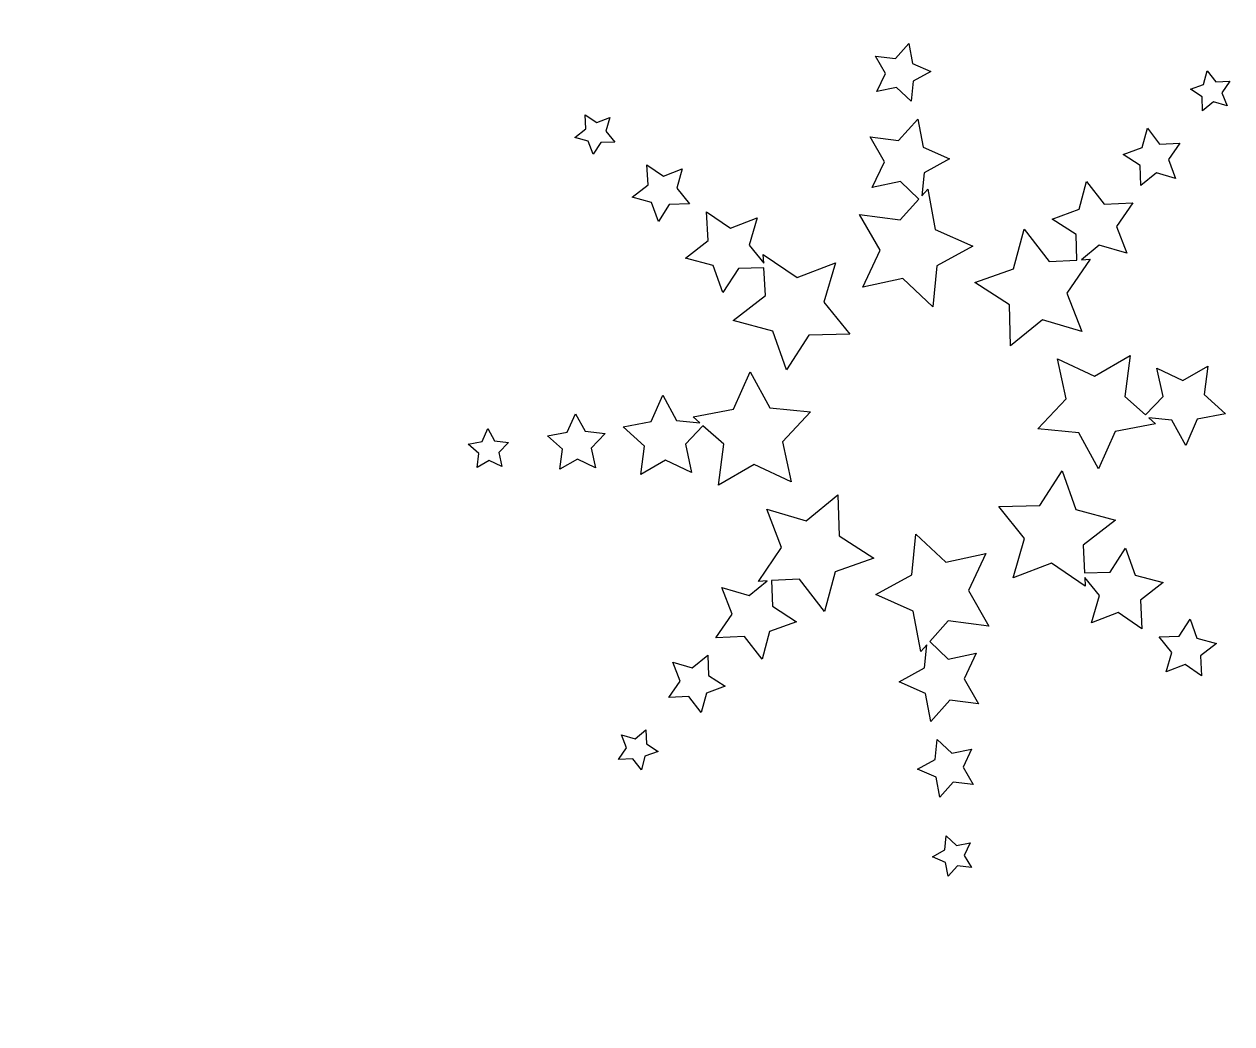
# Model space of a CAD drawing. Header units: centimetres. Extents: x -11.1 to 11.3, y -11.4 to 10.9.
# Drawn here: x -5.314 to -1.839, y 5.123 to 8 of the extents above; entities that cross this region are included whole.
import ezdxf

# ---------------------------------------------------------------- set-up
doc = ezdxf.new("R2010")
doc.units = ezdxf.units.CM
doc.header["$MEASUREMENT"] = 0
doc.layers.add('Camada 1', color=7, linetype='Continuous')

msp = doc.modelspace()

# ---------------------------------------------------------------- linework, layer by layer
at = {"layer": 'Camada 1'}
for points, knots in [([(10.80794, 10.50385), (11.24006, 10.04935), (11.25858, 9.15426), (10.81413, 8.70984), (10.81413, 8.70984), (11.25239, 8.27158), (11.25239, 7.358), (10.81413, 6.92586), (10.81413, 6.92586), (10.81413, 6.92586), (10.80794, 6.92422), (10.80794, 6.92422), (10.80794, 6.92422), (11.24006, 6.46972), (11.25858, 5.57466), (10.81413, 5.13019), (10.81413, 5.13019), (11.25239, 4.69196), (11.25239, 3.77835), (10.81413, 3.34624), (10.81413, 3.34624), (10.81413, 3.34624), (10.80794, 3.3446), (10.80794, 3.3446), (10.80794, 3.3446), (11.24006, 2.89007), (11.25858, 1.99501), (10.81413, 1.55054), (10.81413, 1.55054), (11.25239, 1.11231), (11.25239, 0.1987), (10.81413, -0.23341), (10.81413, -0.23341), (10.81413, -0.23341), (10.80794, -0.23505), (10.80794, -0.23505), (10.80794, -0.23505), (11.24006, -0.68958), (11.25858, -1.58464), (10.81413, -2.02911), (10.81413, -2.02911), (11.25241, -2.46734), (11.25241, -3.38092), (10.81413, -3.81306), (10.81413, -3.81306), (10.81413, -3.81306), (10.80797, -3.8147), (10.80797, -3.8147), (10.80797, -3.8147), (11.24006, -4.26923), (11.25858, -5.16429), (10.81413, -5.60873), (10.81413, -5.60873), (11.25241, -6.04699), (11.25241, -6.96057), (10.81413, -7.39268), (10.81413, -7.39268), (10.81413, -7.39268), (10.80797, -7.39435), (10.80797, -7.39435), (10.80797, -7.39435), (11.24006, -7.84888), (11.25858, -8.74394), (10.81413, -9.18838), (10.81413, -9.18838), (11.25241, -9.62664), (11.25241, -10.54022), (10.81413, -10.97233), (10.81413, -10.97233), (10.81413, -10.97233), (10.81249, -10.96619), (10.81249, -10.96619), (10.81249, -10.96619), (10.35796, -11.39825), (9.4629, -11.41678), (9.01846, -10.97233), (9.01846, -10.97233), (8.58023, -11.41061), (7.66665, -11.41061), (7.23451, -10.97233), (7.23451, -10.97233), (7.23451, -10.97233), (7.23287, -10.96619), (7.23287, -10.96619), (7.23287, -10.96619), (6.77834, -11.39828), (5.88328, -11.41678), (5.43884, -10.97233), (5.43884, -10.97233), (5.00058, -11.41061), (4.087, -11.41061), (3.65489, -10.97233), (3.65489, -10.97233), (3.65489, -10.97233), (3.65325, -10.96619), (3.65325, -10.96619), (3.65325, -10.96619), (3.19872, -11.39828), (2.30366, -11.41678), (1.85922, -10.97233), (1.85922, -10.97233), (1.42096, -11.41061), (0.50738, -11.41061), (0.07527, -10.97233), (0.07527, -10.97233), (0.07527, -10.97233), (0.07363, -10.96619), (0.07363, -10.96619), (0.07363, -10.96619), (-0.3809, -11.39828), (-1.27596, -11.41678), (-1.7204, -10.97233), (-1.7204, -10.97233), (-2.15866, -11.41061), (-3.07221, -11.41061), (-3.50435, -10.97233), (-3.50435, -10.97233), (-3.50435, -10.97233), (-3.50599, -10.96619), (-3.50599, -10.96619), (-3.50599, -10.96619), (-3.96049, -11.39828), (-4.85558, -11.41678), (-5.30005, -10.97233), (-5.30005, -10.97233), (-5.73828, -11.41061), (-6.65186, -11.41061), (-7.084, -10.97233), (-7.084, -10.97233), (-7.084, -10.97233), (-7.08564, -10.96619), (-7.08564, -10.96619), (-7.08564, -10.96619), (-7.54017, -11.39828), (-8.43523, -11.41678), (-8.87967, -10.97233), (-8.87967, -10.97233), (-9.31793, -11.41061), (-10.23151, -11.41061), (-10.66362, -10.97233), (-10.66362, -10.97233), (-10.66362, -10.97233), (-10.65907, -10.97789), (-10.65907, -10.97789), (-10.65907, -10.97789), (-11.09116, -10.52339), (-11.10968, -9.6283), (-10.66526, -9.18386), (-10.66526, -9.18386), (-11.10352, -8.74563), (-11.10352, -7.83202), (-10.66526, -7.39991), (-10.66526, -7.39991), (-10.66526, -7.39991), (-10.65907, -7.39827), (-10.65907, -7.39827), (-10.65907, -7.39827), (-11.09116, -6.94374), (-11.10968, -6.04868), (-10.66526, -5.60421), (-10.66526, -5.60421), (-11.10352, -5.16598), (-11.10352, -4.25237), (-10.66526, -3.82026), (-10.66526, -3.82026), (-10.66526, -3.82026), (-10.65907, -3.81862), (-10.65907, -3.81862), (-10.65907, -3.81862), (-11.09116, -3.36409), (-11.10968, -2.46903), (-10.66526, -2.02456), (-10.66526, -2.02456), (-11.10352, -1.58633), (-11.10352, -0.67272), (-10.66526, -0.24061), (-10.66526, -0.24061), (-10.66526, -0.24061), (-10.65907, -0.23897), (-10.65907, -0.23897), (-10.65907, -0.23897), (-11.09116, 0.21556), (-11.10968, 1.11062), (-10.66526, 1.55506), (-10.66526, 1.55506), (-11.10352, 1.99332), (-11.10352, 2.9069), (-10.66526, 3.33904), (-10.66526, 3.33904), (-10.66526, 3.33904), (-10.65907, 3.34068), (-10.65907, 3.34068), (-10.65907, 3.34068), (-11.09116, 3.79521), (-11.10968, 4.69027), (-10.66526, 5.13471), (-10.66526, 5.13471), (-11.10352, 5.57297), (-11.10352, 6.48655), (-10.66526, 6.91866), (-10.66526, 6.91866), (-10.66526, 6.91866), (-10.65907, 6.9203), (-10.65907, 6.9203), (-10.65907, 6.9203), (-11.09116, 7.37483), (-11.10968, 8.26989), (-10.66526, 8.71433), (-10.66526, 8.71433), (-11.10352, 9.15259), (-11.10352, 10.06617), (-10.66526, 10.49828), (-10.66526, 10.49828), (-10.66526, 10.49828), (-10.66362, 10.49212), (-10.66362, 10.49212), (-10.66362, 10.49212), (-10.20909, 10.92421), (-9.31403, 10.94273), (-8.86959, 10.49828), (-8.86959, 10.49828), (-8.43133, 10.93654), (-7.51775, 10.93654), (-7.08564, 10.49828), (-7.08564, 10.49828), (-7.08564, 10.49828), (-7.084, 10.49212), (-7.084, 10.49212), (-7.084, 10.49212), (-6.62947, 10.92421), (-5.73441, 10.94273), (-5.28997, 10.49828), (-5.28997, 10.49828), (-4.85171, 10.93654), (-3.93813, 10.93654), (-3.50602, 10.49828), (-3.50602, 10.49828), (-3.50602, 10.49828), (-3.50438, 10.49212), (-3.50438, 10.49212), (-3.50438, 10.49212), (-3.04985, 10.92421), (-2.15479, 10.94273), (-1.71035, 10.49828), (-1.71035, 10.49828), (-1.27209, 10.93654), (-0.35851, 10.93654), (0.0736, 10.49828), (0.0736, 10.49828), (0.0736, 10.49828), (0.07524, 10.49212), (0.07524, 10.49212), (0.07524, 10.49212), (0.52977, 10.92421), (1.42483, 10.94273), (1.86927, 10.49828), (1.86927, 10.49828), (2.30753, 10.93654), (3.22108, 10.93654), (3.65322, 10.49828), (3.65322, 10.49828), (3.65322, 10.49828), (3.65486, 10.49212), (3.65486, 10.49212), (3.65486, 10.49212), (4.10936, 10.92421), (5.00445, 10.94273), (5.44889, 10.49828), (5.44889, 10.49828), (5.88715, 10.93654), (6.80073, 10.93654), (7.23284, 10.49828), (7.23284, 10.49828), (7.23284, 10.49828), (7.23448, 10.49212), (7.23448, 10.49212), (7.23448, 10.49212), (7.68901, 10.92421), (8.58407, 10.94273), (9.02851, 10.49828), (9.02851, 10.49828), (9.46677, 10.93654), (10.38035, 10.93654), (10.81246, 10.49828), (10.81246, 10.49828), (10.81246, 10.49828), (10.80794, 10.50385), (10.80794, 10.50385)], [0, 0, 0, 0, 0.0136986, 0.0136986, 0.0136986, 0.0136986, 0.0273973, 0.0273973, 0.0273973, 0.0273973, 0.0410959, 0.0410959, 0.0410959, 0.0410959, 0.0547945, 0.0547945, 0.0547945, 0.0547945, 0.0684932, 0.0684932, 0.0684932, 0.0684932, 0.0821918, 0.0821918, 0.0821918, 0.0821918, 0.0958904, 0.0958904, 0.0958904, 0.0958904, 0.109589, 0.109589, 0.109589, 0.109589, 0.1232877, 0.1232877, 0.1232877, 0.1232877, 0.1369863, 0.1369863, 0.1369863, 0.1369863, 0.1506849, 0.1506849, 0.1506849, 0.1506849, 0.1643836, 0.1643836, 0.1643836, 0.1643836, 0.1780822, 0.1780822, 0.1780822, 0.1780822, 0.1917808, 0.1917808, 0.1917808, 0.1917808, 0.2054795, 0.2054795, 0.2054795, 0.2054795, 0.2191781, 0.2191781, 0.2191781, 0.2191781, 0.2328767, 0.2328767, 0.2328767, 0.2328767, 0.2465753, 0.2465753, 0.2465753, 0.2465753, 0.260274, 0.260274, 0.260274, 0.260274, 0.2739726, 0.2739726, 0.2739726, 0.2739726, 0.2876712, 0.2876712, 0.2876712, 0.2876712, 0.3013699, 0.3013699, 0.3013699, 0.3013699, 0.3150685, 0.3150685, 0.3150685, 0.3150685, 0.3287671, 0.3287671, 0.3287671, 0.3287671, 0.3424658, 0.3424658, 0.3424658, 0.3424658, 0.3561644, 0.3561644, 0.3561644, 0.3561644, 0.369863, 0.369863, 0.369863, 0.369863, 0.3835616, 0.3835616, 0.3835616, 0.3835616, 0.3972603, 0.3972603, 0.3972603, 0.3972603, 0.4109589, 0.4109589, 0.4109589, 0.4109589, 0.4246575, 0.4246575, 0.4246575, 0.4246575, 0.4383562, 0.4383562, 0.4383562, 0.4383562, 0.4520548, 0.4520548, 0.4520548, 0.4520548, 0.4657534, 0.4657534, 0.4657534, 0.4657534, 0.4794521, 0.4794521, 0.4794521, 0.4794521, 0.4931507, 0.4931507, 0.4931507, 0.4931507, 0.5068493, 0.5068493, 0.5068493, 0.5068493, 0.5205479, 0.5205479, 0.5205479, 0.5205479, 0.5342466, 0.5342466, 0.5342466, 0.5342466, 0.5479452, 0.5479452, 0.5479452, 0.5479452, 0.5616438, 0.5616438, 0.5616438, 0.5616438, 0.5753425, 0.5753425, 0.5753425, 0.5753425, 0.5890411, 0.5890411, 0.5890411, 0.5890411, 0.6027397, 0.6027397, 0.6027397, 0.6027397, 0.6164384, 0.6164384, 0.6164384, 0.6164384, 0.630137, 0.630137, 0.630137, 0.630137, 0.6438356, 0.6438356, 0.6438356, 0.6438356, 0.6575342, 0.6575342, 0.6575342, 0.6575342, 0.6712329, 0.6712329, 0.6712329, 0.6712329, 0.6849315, 0.6849315, 0.6849315, 0.6849315, 0.6986301, 0.6986301, 0.6986301, 0.6986301, 0.7123288, 0.7123288, 0.7123288, 0.7123288, 0.7260274, 0.7260274, 0.7260274, 0.7260274, 0.739726, 0.739726, 0.739726, 0.739726, 0.7534247, 0.7534247, 0.7534247, 0.7534247, 0.7671233, 0.7671233, 0.7671233, 0.7671233, 0.7808219, 0.7808219, 0.7808219, 0.7808219, 0.7945205, 0.7945205, 0.7945205, 0.7945205, 0.8082192, 0.8082192, 0.8082192, 0.8082192, 0.8219178, 0.8219178, 0.8219178, 0.8219178, 0.8356164, 0.8356164, 0.8356164, 0.8356164, 0.8493151, 0.8493151, 0.8493151, 0.8493151, 0.8630137, 0.8630137, 0.8630137, 0.8630137, 0.8767123, 0.8767123, 0.8767123, 0.8767123, 0.890411, 0.890411, 0.890411, 0.890411, 0.9041096, 0.9041096, 0.9041096, 0.9041096, 0.9178082, 0.9178082, 0.9178082, 0.9178082, 0.9315068, 0.9315068, 0.9315068, 0.9315068, 0.9452055, 0.9452055, 0.9452055, 0.9452055, 0.9589041, 0.9589041, 0.9589041, 0.9589041, 0.9726027, 0.9726027, 0.9726027, 0.9726027, 1, 1, 1, 1]), ([(-2.75542, 7.83627), (-2.75542, 7.83627), (-2.70467, 7.86408), (-2.70467, 7.86408), (-2.70467, 7.86408), (-2.70467, 7.86408), (-2.75761, 7.88747), (-2.75761, 7.88747), (-2.75761, 7.88747), (-2.75761, 7.88747), (-2.76835, 7.94433), (-2.76835, 7.94433), (-2.76835, 7.94433), (-2.76835, 7.94433), (-2.80695, 7.9012), (-2.80695, 7.9012), (-2.80695, 7.9012), (-2.80695, 7.9012), (-2.86436, 7.90856), (-2.86436, 7.90856), (-2.86436, 7.90856), (-2.86436, 7.90856), (-2.83526, 7.85853), (-2.83526, 7.85853), (-2.83526, 7.85853), (-2.83526, 7.85853), (-2.86, 7.8062), (-2.86, 7.8062), (-2.86, 7.8062), (-2.86, 7.8062), (-2.80343, 7.8184), (-2.80343, 7.8184), (-2.80343, 7.8184), (-2.80343, 7.8184), (-2.76131, 7.77871), (-2.76131, 7.77871), (-2.76131, 7.77871), (-2.76131, 7.77871), (-2.75542, 7.83627), (-2.75542, 7.83627)], [0, 0, 0, 0, 0.0909091, 0.0909091, 0.0909091, 0.0909091, 0.1818182, 0.1818182, 0.1818182, 0.1818182, 0.2727273, 0.2727273, 0.2727273, 0.2727273, 0.3636364, 0.3636364, 0.3636364, 0.3636364, 0.4545455, 0.4545455, 0.4545455, 0.4545455, 0.5454545, 0.5454545, 0.5454545, 0.5454545, 0.6363636, 0.6363636, 0.6363636, 0.6363636, 0.7272727, 0.7272727, 0.7272727, 0.7272727, 0.8181818, 0.8181818, 0.8181818, 0.8181818, 1, 1, 1, 1]), ([(-1.86719, 7.80283), (-1.86719, 7.80283), (-1.84436, 7.8363), (-1.84436, 7.8363), (-1.84436, 7.8363), (-1.84436, 7.8363), (-1.88481, 7.83408), (-1.88481, 7.83408), (-1.88481, 7.83408), (-1.88481, 7.83408), (-1.9096, 7.86615), (-1.9096, 7.86615), (-1.9096, 7.86615), (-1.9096, 7.86615), (-1.91997, 7.82697), (-1.91997, 7.82697), (-1.91997, 7.82697), (-1.91997, 7.82697), (-1.95812, 7.81332), (-1.95812, 7.81332), (-1.95812, 7.81332), (-1.95812, 7.81332), (-1.92407, 7.79133), (-1.92407, 7.79133), (-1.92407, 7.79133), (-1.92407, 7.79133), (-1.92285, 7.75085), (-1.92285, 7.75085), (-1.92285, 7.75085), (-1.92285, 7.75085), (-1.89142, 7.77641), (-1.89142, 7.77641), (-1.89142, 7.77641), (-1.89142, 7.77641), (-1.85255, 7.76503), (-1.85255, 7.76503), (-1.85255, 7.76503), (-1.85255, 7.76503), (-1.86719, 7.80283), (-1.86719, 7.80283)], [0, 0, 0, 0, 0.0909091, 0.0909091, 0.0909091, 0.0909091, 0.1818182, 0.1818182, 0.1818182, 0.1818182, 0.2727273, 0.2727273, 0.2727273, 0.2727273, 0.3636364, 0.3636364, 0.3636364, 0.3636364, 0.4545455, 0.4545455, 0.4545455, 0.4545455, 0.5454545, 0.5454545, 0.5454545, 0.5454545, 0.6363636, 0.6363636, 0.6363636, 0.6363636, 0.7272727, 0.7272727, 0.7272727, 0.7272727, 0.8181818, 0.8181818, 0.8181818, 0.8181818, 1, 1, 1, 1]), ([(-3.6145, 7.66114), (-3.6145, 7.66114), (-3.64006, 7.69257), (-3.64006, 7.69257), (-3.64006, 7.69257), (-3.64006, 7.69257), (-3.62868, 7.73146), (-3.62868, 7.73146), (-3.62868, 7.73146), (-3.62868, 7.73146), (-3.66649, 7.71683), (-3.66649, 7.71683), (-3.66649, 7.71683), (-3.66649, 7.71683), (-3.69996, 7.73966), (-3.69996, 7.73966), (-3.69996, 7.73966), (-3.69996, 7.73966), (-3.69771, 7.69921), (-3.69771, 7.69921), (-3.69771, 7.69921), (-3.69771, 7.69921), (-3.72978, 7.67442), (-3.72978, 7.67442), (-3.72978, 7.67442), (-3.72978, 7.67442), (-3.69062, 7.66402), (-3.69062, 7.66402), (-3.69062, 7.66402), (-3.69062, 7.66402), (-3.67697, 7.62589), (-3.67697, 7.62589), (-3.67697, 7.62589), (-3.67697, 7.62589), (-3.65498, 7.65994), (-3.65498, 7.65994), (-3.65498, 7.65994), (-3.65498, 7.65994), (-3.6145, 7.66114), (-3.6145, 7.66114)], [0, 0, 0, 0, 0.0909091, 0.0909091, 0.0909091, 0.0909091, 0.1818182, 0.1818182, 0.1818182, 0.1818182, 0.2727273, 0.2727273, 0.2727273, 0.2727273, 0.3636364, 0.3636364, 0.3636364, 0.3636364, 0.4545455, 0.4545455, 0.4545455, 0.4545455, 0.5454545, 0.5454545, 0.5454545, 0.5454545, 0.6363636, 0.6363636, 0.6363636, 0.6363636, 0.7272727, 0.7272727, 0.7272727, 0.7272727, 0.8181818, 0.8181818, 0.8181818, 0.8181818, 1, 1, 1, 1]), ([(-2.7141, 7.52533), (-2.7141, 7.52533), (-2.73095, 7.50652), (-2.73095, 7.50652), (-2.73095, 7.50652), (-2.73095, 7.50652), (-2.72418, 7.5728), (-2.72418, 7.5728), (-2.72418, 7.5728), (-2.72418, 7.5728), (-2.65163, 7.61251), (-2.65163, 7.61251), (-2.65163, 7.61251), (-2.65163, 7.61251), (-2.72727, 7.64593), (-2.72727, 7.64593), (-2.72727, 7.64593), (-2.72727, 7.64593), (-2.74262, 7.72716), (-2.74262, 7.72716), (-2.74262, 7.72716), (-2.74262, 7.72716), (-2.79776, 7.66556), (-2.79776, 7.66556), (-2.79776, 7.66556), (-2.79776, 7.66556), (-2.87978, 7.67606), (-2.87978, 7.67606), (-2.87978, 7.67606), (-2.87978, 7.67606), (-2.83824, 7.60457), (-2.83824, 7.60457), (-2.83824, 7.60457), (-2.83824, 7.60457), (-2.87356, 7.5298), (-2.87356, 7.5298), (-2.87356, 7.5298), (-2.87356, 7.5298), (-2.79273, 7.54721), (-2.79273, 7.54721), (-2.79273, 7.54721), (-2.79273, 7.54721), (-2.73942, 7.49699), (-2.73942, 7.49699), (-2.73942, 7.49699), (-2.73942, 7.49699), (-2.79287, 7.4373), (-2.79287, 7.4373), (-2.79287, 7.4373), (-2.79287, 7.4373), (-2.91003, 7.4523), (-2.91003, 7.4523), (-2.91003, 7.4523), (-2.91003, 7.4523), (-2.85066, 7.35017), (-2.85066, 7.35017), (-2.85066, 7.35017), (-2.85066, 7.35017), (-2.90114, 7.24338), (-2.90114, 7.24338), (-2.90114, 7.24338), (-2.90114, 7.24338), (-2.78568, 7.26828), (-2.78568, 7.26828), (-2.78568, 7.26828), (-2.78568, 7.26828), (-2.69972, 7.18726), (-2.69972, 7.18726), (-2.69972, 7.18726), (-2.69972, 7.18726), (-2.68771, 7.30476), (-2.68771, 7.30476), (-2.68771, 7.30476), (-2.68771, 7.30476), (-2.58407, 7.36149), (-2.58407, 7.36149), (-2.58407, 7.36149), (-2.58407, 7.36149), (-2.69213, 7.40922), (-2.69213, 7.40922), (-2.69213, 7.40922), (-2.69213, 7.40922), (-2.7141, 7.52533), (-2.7141, 7.52533)], [0, 0, 0, 0, 0.0454545, 0.0454545, 0.0454545, 0.0454545, 0.0909091, 0.0909091, 0.0909091, 0.0909091, 0.1363636, 0.1363636, 0.1363636, 0.1363636, 0.1818182, 0.1818182, 0.1818182, 0.1818182, 0.2272727, 0.2272727, 0.2272727, 0.2272727, 0.2727273, 0.2727273, 0.2727273, 0.2727273, 0.3181818, 0.3181818, 0.3181818, 0.3181818, 0.3636364, 0.3636364, 0.3636364, 0.3636364, 0.4090909, 0.4090909, 0.4090909, 0.4090909, 0.4545455, 0.4545455, 0.4545455, 0.4545455, 0.5, 0.5, 0.5, 0.5, 0.5454545, 0.5454545, 0.5454545, 0.5454545, 0.5909091, 0.5909091, 0.5909091, 0.5909091, 0.6363636, 0.6363636, 0.6363636, 0.6363636, 0.6818182, 0.6818182, 0.6818182, 0.6818182, 0.7272727, 0.7272727, 0.7272727, 0.7272727, 0.7727273, 0.7727273, 0.7727273, 0.7727273, 0.8181818, 0.8181818, 0.8181818, 0.8181818, 0.8636364, 0.8636364, 0.8636364, 0.8636364, 0.9090909, 0.9090909, 0.9090909, 0.9090909, 1, 1, 1, 1]), ([(-2.02131, 7.61045), (-2.02131, 7.61045), (-1.98871, 7.65829), (-1.98871, 7.65829), (-1.98871, 7.65829), (-1.98871, 7.65829), (-2.04652, 7.65509), (-2.04652, 7.65509), (-2.04652, 7.65509), (-2.04652, 7.65509), (-2.08192, 7.70089), (-2.08192, 7.70089), (-2.08192, 7.70089), (-2.08192, 7.70089), (-2.09674, 7.64493), (-2.09674, 7.64493), (-2.09674, 7.64493), (-2.09674, 7.64493), (-2.15122, 7.6254), (-2.15122, 7.6254), (-2.15122, 7.6254), (-2.15122, 7.6254), (-2.10262, 7.59402), (-2.10262, 7.59402), (-2.10262, 7.59402), (-2.10262, 7.59402), (-2.1009, 7.53616), (-2.1009, 7.53616), (-2.1009, 7.53616), (-2.1009, 7.53616), (-2.05605, 7.5727), (-2.05605, 7.5727), (-2.05605, 7.5727), (-2.05605, 7.5727), (-2.00049, 7.55645), (-2.00049, 7.55645), (-2.00049, 7.55645), (-2.00049, 7.55645), (-2.02131, 7.61045), (-2.02131, 7.61045)], [0, 0, 0, 0, 0.0909091, 0.0909091, 0.0909091, 0.0909091, 0.1818182, 0.1818182, 0.1818182, 0.1818182, 0.2727273, 0.2727273, 0.2727273, 0.2727273, 0.3636364, 0.3636364, 0.3636364, 0.3636364, 0.4545455, 0.4545455, 0.4545455, 0.4545455, 0.5454545, 0.5454545, 0.5454545, 0.5454545, 0.6363636, 0.6363636, 0.6363636, 0.6363636, 0.7272727, 0.7272727, 0.7272727, 0.7272727, 0.8181818, 0.8181818, 0.8181818, 0.8181818, 1, 1, 1, 1]), ([(-3.39987, 7.48316), (-3.39987, 7.48316), (-3.43641, 7.52806), (-3.43641, 7.52806), (-3.43641, 7.52806), (-3.43641, 7.52806), (-3.42016, 7.58362), (-3.42016, 7.58362), (-3.42016, 7.58362), (-3.42016, 7.58362), (-3.47414, 7.56272), (-3.47414, 7.56272), (-3.47414, 7.56272), (-3.47414, 7.56272), (-3.52198, 7.59532), (-3.52198, 7.59532), (-3.52198, 7.59532), (-3.52198, 7.59532), (-3.51878, 7.53753), (-3.51878, 7.53753), (-3.51878, 7.53753), (-3.51878, 7.53753), (-3.56458, 7.50216), (-3.56458, 7.50216), (-3.56458, 7.50216), (-3.56458, 7.50216), (-3.50865, 7.48734), (-3.50865, 7.48734), (-3.50865, 7.48734), (-3.50865, 7.48734), (-3.48912, 7.43284), (-3.48912, 7.43284), (-3.48912, 7.43284), (-3.48912, 7.43284), (-3.45774, 7.48147), (-3.45774, 7.48147), (-3.45774, 7.48147), (-3.45774, 7.48147), (-3.39987, 7.48316), (-3.39987, 7.48316)], [0, 0, 0, 0, 0.0909091, 0.0909091, 0.0909091, 0.0909091, 0.1818182, 0.1818182, 0.1818182, 0.1818182, 0.2727273, 0.2727273, 0.2727273, 0.2727273, 0.3636364, 0.3636364, 0.3636364, 0.3636364, 0.4545455, 0.4545455, 0.4545455, 0.4545455, 0.5454545, 0.5454545, 0.5454545, 0.5454545, 0.6363636, 0.6363636, 0.6363636, 0.6363636, 0.7272727, 0.7272727, 0.7272727, 0.7272727, 0.8181818, 0.8181818, 0.8181818, 0.8181818, 1, 1, 1, 1]), ([(-2.12405, 7.48649), (-2.12405, 7.48649), (-2.20663, 7.48194), (-2.20663, 7.48194), (-2.20663, 7.48194), (-2.20663, 7.48194), (-2.25719, 7.54737), (-2.25719, 7.54737), (-2.25719, 7.54737), (-2.25719, 7.54737), (-2.27836, 7.46744), (-2.27836, 7.46744), (-2.27836, 7.46744), (-2.27836, 7.46744), (-2.3562, 7.43955), (-2.3562, 7.43955), (-2.3562, 7.43955), (-2.3562, 7.43955), (-2.28675, 7.3947), (-2.28675, 7.3947), (-2.28675, 7.3947), (-2.28675, 7.3947), (-2.28455, 7.32149), (-2.28455, 7.32149), (-2.28455, 7.32149), (-2.28455, 7.32149), (-2.36456, 7.31707), (-2.36456, 7.31707), (-2.36456, 7.31707), (-2.36456, 7.31707), (-2.43679, 7.41052), (-2.43679, 7.41052), (-2.43679, 7.41052), (-2.43679, 7.41052), (-2.46703, 7.29635), (-2.46703, 7.29635), (-2.46703, 7.29635), (-2.46703, 7.29635), (-2.57823, 7.25653), (-2.57823, 7.25653), (-2.57823, 7.25653), (-2.57823, 7.25653), (-2.47901, 7.19247), (-2.47901, 7.19247), (-2.47901, 7.19247), (-2.47901, 7.19247), (-2.47549, 7.07439), (-2.47549, 7.07439), (-2.47549, 7.07439), (-2.47549, 7.07439), (-2.38392, 7.149), (-2.38392, 7.149), (-2.38392, 7.149), (-2.38392, 7.149), (-2.27055, 7.11585), (-2.27055, 7.11585), (-2.27055, 7.11585), (-2.27055, 7.11585), (-2.3132, 7.22602), (-2.3132, 7.22602), (-2.3132, 7.22602), (-2.3132, 7.22602), (-2.24666, 7.3236), (-2.24666, 7.3236), (-2.24666, 7.3236), (-2.24666, 7.3236), (-2.27185, 7.32222), (-2.27185, 7.32222), (-2.27185, 7.32222), (-2.27185, 7.32222), (-2.2202, 7.36429), (-2.2202, 7.36429), (-2.2202, 7.36429), (-2.2202, 7.36429), (-2.14085, 7.34109), (-2.14085, 7.34109), (-2.14085, 7.34109), (-2.14085, 7.34109), (-2.1707, 7.41819), (-2.1707, 7.41819), (-2.1707, 7.41819), (-2.1707, 7.41819), (-2.12405, 7.48649), (-2.12405, 7.48649)], [0, 0, 0, 0, 0.0454545, 0.0454545, 0.0454545, 0.0454545, 0.0909091, 0.0909091, 0.0909091, 0.0909091, 0.1363636, 0.1363636, 0.1363636, 0.1363636, 0.1818182, 0.1818182, 0.1818182, 0.1818182, 0.2272727, 0.2272727, 0.2272727, 0.2272727, 0.2727273, 0.2727273, 0.2727273, 0.2727273, 0.3181818, 0.3181818, 0.3181818, 0.3181818, 0.3636364, 0.3636364, 0.3636364, 0.3636364, 0.4090909, 0.4090909, 0.4090909, 0.4090909, 0.4545455, 0.4545455, 0.4545455, 0.4545455, 0.5, 0.5, 0.5, 0.5, 0.5454545, 0.5454545, 0.5454545, 0.5454545, 0.5909091, 0.5909091, 0.5909091, 0.5909091, 0.6363636, 0.6363636, 0.6363636, 0.6363636, 0.6818182, 0.6818182, 0.6818182, 0.6818182, 0.7272727, 0.7272727, 0.7272727, 0.7272727, 0.7727273, 0.7727273, 0.7727273, 0.7727273, 0.8181818, 0.8181818, 0.8181818, 0.8181818, 0.8636364, 0.8636364, 0.8636364, 0.8636364, 0.9090909, 0.9090909, 0.9090909, 0.9090909, 1, 1, 1, 1]), ([(-2.93807, 7.10853), (-2.93807, 7.10853), (-3.01268, 7.2001), (-3.01268, 7.2001), (-3.01268, 7.2001), (-3.01268, 7.2001), (-2.97955, 7.31347), (-2.97955, 7.31347), (-2.97955, 7.31347), (-2.97955, 7.31347), (-3.0897, 7.27082), (-3.0897, 7.27082), (-3.0897, 7.27082), (-3.0897, 7.27082), (-3.18728, 7.33739), (-3.18728, 7.33739), (-3.18728, 7.33739), (-3.18728, 7.33739), (-3.18588, 7.31218), (-3.18588, 7.31218), (-3.18588, 7.31218), (-3.18588, 7.31218), (-3.22795, 7.36383), (-3.22795, 7.36383), (-3.22795, 7.36383), (-3.22795, 7.36383), (-3.20475, 7.44318), (-3.20475, 7.44318), (-3.20475, 7.44318), (-3.20475, 7.44318), (-3.28185, 7.41333), (-3.28185, 7.41333), (-3.28185, 7.41333), (-3.28185, 7.41333), (-3.35014, 7.45992), (-3.35014, 7.45992), (-3.35014, 7.45992), (-3.35014, 7.45992), (-3.34559, 7.37737), (-3.34559, 7.37737), (-3.34559, 7.37737), (-3.34559, 7.37737), (-3.41102, 7.32681), (-3.41102, 7.32681), (-3.41102, 7.32681), (-3.41102, 7.32681), (-3.33109, 7.30562), (-3.33109, 7.30562), (-3.33109, 7.30562), (-3.33109, 7.30562), (-3.3032, 7.22778), (-3.3032, 7.22778), (-3.3032, 7.22778), (-3.3032, 7.22778), (-3.25838, 7.29726), (-3.25838, 7.29726), (-3.25838, 7.29726), (-3.25838, 7.29726), (-3.18517, 7.29946), (-3.18517, 7.29946), (-3.18517, 7.29946), (-3.18517, 7.29946), (-3.18075, 7.21945), (-3.18075, 7.21945), (-3.18075, 7.21945), (-3.18075, 7.21945), (-3.27423, 7.14722), (-3.27423, 7.14722), (-3.27423, 7.14722), (-3.27423, 7.14722), (-3.16006, 7.11698), (-3.16006, 7.11698), (-3.16006, 7.11698), (-3.16006, 7.11698), (-3.12024, 7.00578), (-3.12024, 7.00578), (-3.12024, 7.00578), (-3.12024, 7.00578), (-3.05618, 7.105), (-3.05618, 7.105), (-3.05618, 7.105), (-3.05618, 7.105), (-2.93807, 7.10853), (-2.93807, 7.10853)], [0, 0, 0, 0, 0.0454545, 0.0454545, 0.0454545, 0.0454545, 0.0909091, 0.0909091, 0.0909091, 0.0909091, 0.1363636, 0.1363636, 0.1363636, 0.1363636, 0.1818182, 0.1818182, 0.1818182, 0.1818182, 0.2272727, 0.2272727, 0.2272727, 0.2272727, 0.2727273, 0.2727273, 0.2727273, 0.2727273, 0.3181818, 0.3181818, 0.3181818, 0.3181818, 0.3636364, 0.3636364, 0.3636364, 0.3636364, 0.4090909, 0.4090909, 0.4090909, 0.4090909, 0.4545455, 0.4545455, 0.4545455, 0.4545455, 0.5, 0.5, 0.5, 0.5, 0.5454545, 0.5454545, 0.5454545, 0.5454545, 0.5909091, 0.5909091, 0.5909091, 0.5909091, 0.6363636, 0.6363636, 0.6363636, 0.6363636, 0.6818182, 0.6818182, 0.6818182, 0.6818182, 0.7272727, 0.7272727, 0.7272727, 0.7272727, 0.7727273, 0.7727273, 0.7727273, 0.7727273, 0.8181818, 0.8181818, 0.8181818, 0.8181818, 0.8636364, 0.8636364, 0.8636364, 0.8636364, 0.9090909, 0.9090909, 0.9090909, 0.9090909, 1, 1, 1, 1]), ([(-1.85687, 6.87893), (-1.85687, 6.87893), (-1.91847, 6.9341), (-1.91847, 6.9341), (-1.91847, 6.9341), (-1.91847, 6.9341), (-1.90797, 7.01609), (-1.90797, 7.01609), (-1.90797, 7.01609), (-1.90797, 7.01609), (-1.97946, 6.97455), (-1.97946, 6.97455), (-1.97946, 6.97455), (-1.97946, 6.97455), (-2.0542, 7.00987), (-2.0542, 7.00987), (-2.0542, 7.00987), (-2.0542, 7.00987), (-2.03679, 6.92907), (-2.03679, 6.92907), (-2.03679, 6.92907), (-2.03679, 6.92907), (-2.08698, 6.87576), (-2.08698, 6.87576), (-2.08698, 6.87576), (-2.08698, 6.87576), (-2.14667, 6.92921), (-2.14667, 6.92921), (-2.14667, 6.92921), (-2.14667, 6.92921), (-2.13167, 7.04637), (-2.13167, 7.04637), (-2.13167, 7.04637), (-2.13167, 7.04637), (-2.2338, 6.98702), (-2.2338, 6.98702), (-2.2338, 6.98702), (-2.2338, 6.98702), (-2.34061, 7.0375), (-2.34061, 7.0375), (-2.34061, 7.0375), (-2.34061, 7.0375), (-2.31571, 6.92204), (-2.31571, 6.92204), (-2.31571, 6.92204), (-2.31571, 6.92204), (-2.39673, 6.83608), (-2.39673, 6.83608), (-2.39673, 6.83608), (-2.39673, 6.83608), (-2.27923, 6.82407), (-2.27923, 6.82407), (-2.27923, 6.82407), (-2.27923, 6.82407), (-2.2225, 6.72042), (-2.2225, 6.72042), (-2.2225, 6.72042), (-2.2225, 6.72042), (-2.17477, 6.82848), (-2.17477, 6.82848), (-2.17477, 6.82848), (-2.17477, 6.82848), (-2.0587, 6.85041), (-2.0587, 6.85041), (-2.0587, 6.85041), (-2.0587, 6.85041), (-2.07749, 6.86726), (-2.07749, 6.86726), (-2.07749, 6.86726), (-2.07749, 6.86726), (-2.01124, 6.86049), (-2.01124, 6.86049), (-2.01124, 6.86049), (-2.01124, 6.86049), (-1.97155, 6.78794), (-1.97155, 6.78794), (-1.97155, 6.78794), (-1.97155, 6.78794), (-1.93811, 6.86358), (-1.93811, 6.86358), (-1.93811, 6.86358), (-1.93811, 6.86358), (-1.85687, 6.87893), (-1.85687, 6.87893)], [0, 0, 0, 0, 0.0454545, 0.0454545, 0.0454545, 0.0454545, 0.0909091, 0.0909091, 0.0909091, 0.0909091, 0.1363636, 0.1363636, 0.1363636, 0.1363636, 0.1818182, 0.1818182, 0.1818182, 0.1818182, 0.2272727, 0.2272727, 0.2272727, 0.2272727, 0.2727273, 0.2727273, 0.2727273, 0.2727273, 0.3181818, 0.3181818, 0.3181818, 0.3181818, 0.3636364, 0.3636364, 0.3636364, 0.3636364, 0.4090909, 0.4090909, 0.4090909, 0.4090909, 0.4545455, 0.4545455, 0.4545455, 0.4545455, 0.5, 0.5, 0.5, 0.5, 0.5454545, 0.5454545, 0.5454545, 0.5454545, 0.5909091, 0.5909091, 0.5909091, 0.5909091, 0.6363636, 0.6363636, 0.6363636, 0.6363636, 0.6818182, 0.6818182, 0.6818182, 0.6818182, 0.7272727, 0.7272727, 0.7272727, 0.7272727, 0.7727273, 0.7727273, 0.7727273, 0.7727273, 0.8181818, 0.8181818, 0.8181818, 0.8181818, 0.8636364, 0.8636364, 0.8636364, 0.8636364, 0.9090909, 0.9090909, 0.9090909, 0.9090909, 1, 1, 1, 1]), ([(-3.36068, 6.84459), (-3.36068, 6.84459), (-3.30099, 6.79114), (-3.30099, 6.79114), (-3.30099, 6.79114), (-3.30099, 6.79114), (-3.31599, 6.67398), (-3.31599, 6.67398), (-3.31599, 6.67398), (-3.31599, 6.67398), (-3.21383, 6.73335), (-3.21383, 6.73335), (-3.21383, 6.73335), (-3.21383, 6.73335), (-3.10704, 6.68287), (-3.10704, 6.68287), (-3.10704, 6.68287), (-3.10704, 6.68287), (-3.13194, 6.79833), (-3.13194, 6.79833), (-3.13194, 6.79833), (-3.13194, 6.79833), (-3.05092, 6.88429), (-3.05092, 6.88429), (-3.05092, 6.88429), (-3.05092, 6.88429), (-3.16842, 6.8963), (-3.16842, 6.8963), (-3.16842, 6.8963), (-3.16842, 6.8963), (-3.22515, 6.99991), (-3.22515, 6.99991), (-3.22515, 6.99991), (-3.22515, 6.99991), (-3.27288, 6.89185), (-3.27288, 6.89185), (-3.27288, 6.89185), (-3.27288, 6.89185), (-3.38895, 6.86992), (-3.38895, 6.86992), (-3.38895, 6.86992), (-3.38895, 6.86992), (-3.37014, 6.85307), (-3.37014, 6.85307), (-3.37014, 6.85307), (-3.37014, 6.85307), (-3.43642, 6.85984), (-3.43642, 6.85984), (-3.43642, 6.85984), (-3.43642, 6.85984), (-3.47611, 6.93236), (-3.47611, 6.93236), (-3.47611, 6.93236), (-3.47611, 6.93236), (-3.50955, 6.85674), (-3.50955, 6.85674), (-3.50955, 6.85674), (-3.50955, 6.85674), (-3.59078, 6.84137), (-3.59078, 6.84137), (-3.59078, 6.84137), (-3.59078, 6.84137), (-3.52918, 6.7862), (-3.52918, 6.7862), (-3.52918, 6.7862), (-3.52918, 6.7862), (-3.53968, 6.70418), (-3.53968, 6.70418), (-3.53968, 6.70418), (-3.53968, 6.70418), (-3.46819, 6.74572), (-3.46819, 6.74572), (-3.46819, 6.74572), (-3.46819, 6.74572), (-3.39342, 6.7104), (-3.39342, 6.7104), (-3.39342, 6.7104), (-3.39342, 6.7104), (-3.41086, 6.79123), (-3.41086, 6.79123), (-3.41086, 6.79123), (-3.41086, 6.79123), (-3.36068, 6.84459), (-3.36068, 6.84459)], [0, 0, 0, 0, 0.0454545, 0.0454545, 0.0454545, 0.0454545, 0.0909091, 0.0909091, 0.0909091, 0.0909091, 0.1363636, 0.1363636, 0.1363636, 0.1363636, 0.1818182, 0.1818182, 0.1818182, 0.1818182, 0.2272727, 0.2272727, 0.2272727, 0.2272727, 0.2727273, 0.2727273, 0.2727273, 0.2727273, 0.3181818, 0.3181818, 0.3181818, 0.3181818, 0.3636364, 0.3636364, 0.3636364, 0.3636364, 0.4090909, 0.4090909, 0.4090909, 0.4090909, 0.4545455, 0.4545455, 0.4545455, 0.4545455, 0.5, 0.5, 0.5, 0.5, 0.5454545, 0.5454545, 0.5454545, 0.5454545, 0.5909091, 0.5909091, 0.5909091, 0.5909091, 0.6363636, 0.6363636, 0.6363636, 0.6363636, 0.6818182, 0.6818182, 0.6818182, 0.6818182, 0.7272727, 0.7272727, 0.7272727, 0.7272727, 0.7727273, 0.7727273, 0.7727273, 0.7727273, 0.8181818, 0.8181818, 0.8181818, 0.8181818, 0.8636364, 0.8636364, 0.8636364, 0.8636364, 0.9090909, 0.9090909, 0.9090909, 0.9090909, 1, 1, 1, 1]), ([(-3.64239, 6.82268), (-3.64239, 6.82268), (-3.69996, 6.82858), (-3.69996, 6.82858), (-3.69996, 6.82858), (-3.69996, 6.82858), (-3.72777, 6.87933), (-3.72777, 6.87933), (-3.72777, 6.87933), (-3.72777, 6.87933), (-3.75116, 6.82641), (-3.75116, 6.82641), (-3.75116, 6.82641), (-3.75116, 6.82641), (-3.80805, 6.81564), (-3.80805, 6.81564), (-3.80805, 6.81564), (-3.80805, 6.81564), (-3.76492, 6.77704), (-3.76492, 6.77704), (-3.76492, 6.77704), (-3.76492, 6.77704), (-3.77228, 6.71963), (-3.77228, 6.71963), (-3.77228, 6.71963), (-3.77228, 6.71963), (-3.72225, 6.74871), (-3.72225, 6.74871), (-3.72225, 6.74871), (-3.72225, 6.74871), (-3.66989, 6.72397), (-3.66989, 6.72397), (-3.66989, 6.72397), (-3.66989, 6.72397), (-3.68209, 6.78054), (-3.68209, 6.78054), (-3.68209, 6.78054), (-3.68209, 6.78054), (-3.64239, 6.82268), (-3.64239, 6.82268)], [0, 0, 0, 0, 0.0909091, 0.0909091, 0.0909091, 0.0909091, 0.1818182, 0.1818182, 0.1818182, 0.1818182, 0.2727273, 0.2727273, 0.2727273, 0.2727273, 0.3636364, 0.3636364, 0.3636364, 0.3636364, 0.4545455, 0.4545455, 0.4545455, 0.4545455, 0.5454545, 0.5454545, 0.5454545, 0.5454545, 0.6363636, 0.6363636, 0.6363636, 0.6363636, 0.7272727, 0.7272727, 0.7272727, 0.7272727, 0.8181818, 0.8181818, 0.8181818, 0.8181818, 1, 1, 1, 1]), ([(-3.9478, 6.76727), (-3.9478, 6.76727), (-3.92002, 6.79674), (-3.92002, 6.79674), (-3.92002, 6.79674), (-3.92002, 6.79674), (-3.96032, 6.80087), (-3.96032, 6.80087), (-3.96032, 6.80087), (-3.96032, 6.80087), (-3.97979, 6.8364), (-3.97979, 6.8364), (-3.97979, 6.8364), (-3.97979, 6.8364), (-3.99617, 6.79936), (-3.99617, 6.79936), (-3.99617, 6.79936), (-3.99617, 6.79936), (-4.03596, 6.79182), (-4.03596, 6.79182), (-4.03596, 6.79182), (-4.03596, 6.79182), (-4.00577, 6.76481), (-4.00577, 6.76481), (-4.00577, 6.76481), (-4.00577, 6.76481), (-4.0109, 6.72459), (-4.0109, 6.72459), (-4.0109, 6.72459), (-4.0109, 6.72459), (-3.97587, 6.74496), (-3.97587, 6.74496), (-3.97587, 6.74496), (-3.97587, 6.74496), (-3.93923, 6.72766), (-3.93923, 6.72766), (-3.93923, 6.72766), (-3.93923, 6.72766), (-3.9478, 6.76727), (-3.9478, 6.76727)], [0, 0, 0, 0, 0.0909091, 0.0909091, 0.0909091, 0.0909091, 0.1818182, 0.1818182, 0.1818182, 0.1818182, 0.2727273, 0.2727273, 0.2727273, 0.2727273, 0.3636364, 0.3636364, 0.3636364, 0.3636364, 0.4545455, 0.4545455, 0.4545455, 0.4545455, 0.5454545, 0.5454545, 0.5454545, 0.5454545, 0.6363636, 0.6363636, 0.6363636, 0.6363636, 0.7272727, 0.7272727, 0.7272727, 0.7272727, 0.8181818, 0.8181818, 0.8181818, 0.8181818, 1, 1, 1, 1]), ([(-2.5096, 6.61181), (-2.5096, 6.61181), (-2.43501, 6.52026), (-2.43501, 6.52026), (-2.43501, 6.52026), (-2.43501, 6.52026), (-2.46816, 6.40686), (-2.46816, 6.40686), (-2.46816, 6.40686), (-2.46816, 6.40686), (-2.35799, 6.44954), (-2.35799, 6.44954), (-2.35799, 6.44954), (-2.35799, 6.44954), (-2.26041, 6.38297), (-2.26041, 6.38297), (-2.26041, 6.38297), (-2.26041, 6.38297), (-2.26181, 6.40818), (-2.26181, 6.40818), (-2.26181, 6.40818), (-2.26181, 6.40818), (-2.21971, 6.35653), (-2.21971, 6.35653), (-2.21971, 6.35653), (-2.21971, 6.35653), (-2.24291, 6.27718), (-2.24291, 6.27718), (-2.24291, 6.27718), (-2.24291, 6.27718), (-2.16581, 6.30703), (-2.16581, 6.30703), (-2.16581, 6.30703), (-2.16581, 6.30703), (-2.09749, 6.26044), (-2.09749, 6.26044), (-2.09749, 6.26044), (-2.09749, 6.26044), (-2.10204, 6.34299), (-2.10204, 6.34299), (-2.10204, 6.34299), (-2.10204, 6.34299), (-2.03661, 6.39355), (-2.03661, 6.39355), (-2.03661, 6.39355), (-2.03661, 6.39355), (-2.11654, 6.41474), (-2.11654, 6.41474), (-2.11654, 6.41474), (-2.11654, 6.41474), (-2.14443, 6.49255), (-2.14443, 6.49255), (-2.14443, 6.49255), (-2.14443, 6.49255), (-2.18928, 6.4231), (-2.18928, 6.4231), (-2.18928, 6.4231), (-2.18928, 6.4231), (-2.26249, 6.4209), (-2.26249, 6.4209), (-2.26249, 6.4209), (-2.26249, 6.4209), (-2.26691, 6.50091), (-2.26691, 6.50091), (-2.26691, 6.50091), (-2.26691, 6.50091), (-2.17346, 6.57311), (-2.17346, 6.57311), (-2.17346, 6.57311), (-2.17346, 6.57311), (-2.28765, 6.60335), (-2.28765, 6.60335), (-2.28765, 6.60335), (-2.28765, 6.60335), (-2.32744, 6.71458), (-2.32744, 6.71458), (-2.32744, 6.71458), (-2.32744, 6.71458), (-2.3915, 6.61533), (-2.3915, 6.61533), (-2.3915, 6.61533), (-2.3915, 6.61533), (-2.5096, 6.61181), (-2.5096, 6.61181)], [0, 0, 0, 0, 0.0454545, 0.0454545, 0.0454545, 0.0454545, 0.0909091, 0.0909091, 0.0909091, 0.0909091, 0.1363636, 0.1363636, 0.1363636, 0.1363636, 0.1818182, 0.1818182, 0.1818182, 0.1818182, 0.2272727, 0.2272727, 0.2272727, 0.2272727, 0.2727273, 0.2727273, 0.2727273, 0.2727273, 0.3181818, 0.3181818, 0.3181818, 0.3181818, 0.3636364, 0.3636364, 0.3636364, 0.3636364, 0.4090909, 0.4090909, 0.4090909, 0.4090909, 0.4545455, 0.4545455, 0.4545455, 0.4545455, 0.5, 0.5, 0.5, 0.5, 0.5454545, 0.5454545, 0.5454545, 0.5454545, 0.5909091, 0.5909091, 0.5909091, 0.5909091, 0.6363636, 0.6363636, 0.6363636, 0.6363636, 0.6818182, 0.6818182, 0.6818182, 0.6818182, 0.7272727, 0.7272727, 0.7272727, 0.7272727, 0.7727273, 0.7727273, 0.7727273, 0.7727273, 0.8181818, 0.8181818, 0.8181818, 0.8181818, 0.8636364, 0.8636364, 0.8636364, 0.8636364, 0.9090909, 0.9090909, 0.9090909, 0.9090909, 1, 1, 1, 1]), ([(-2.98066, 6.42398), (-2.98066, 6.42398), (-2.86946, 6.4638), (-2.86946, 6.4638), (-2.86946, 6.4638), (-2.86946, 6.4638), (-2.96871, 6.52786), (-2.96871, 6.52786), (-2.96871, 6.52786), (-2.96871, 6.52786), (-2.97223, 6.64592), (-2.97223, 6.64592), (-2.97223, 6.64592), (-2.97223, 6.64592), (-3.0638, 6.57133), (-3.0638, 6.57133), (-3.0638, 6.57133), (-3.0638, 6.57133), (-3.1772, 6.60448), (-3.1772, 6.60448), (-3.1772, 6.60448), (-3.1772, 6.60448), (-3.13455, 6.49431), (-3.13455, 6.49431), (-3.13455, 6.49431), (-3.13455, 6.49431), (-3.20112, 6.39673), (-3.20112, 6.39673), (-3.20112, 6.39673), (-3.20112, 6.39673), (-3.17591, 6.39811), (-3.17591, 6.39811), (-3.17591, 6.39811), (-3.17591, 6.39811), (-3.22756, 6.35604), (-3.22756, 6.35604), (-3.22756, 6.35604), (-3.22756, 6.35604), (-3.30691, 6.37924), (-3.30691, 6.37924), (-3.30691, 6.37924), (-3.30691, 6.37924), (-3.27706, 6.30214), (-3.27706, 6.30214), (-3.27706, 6.30214), (-3.27706, 6.30214), (-3.32365, 6.23382), (-3.32365, 6.23382), (-3.32365, 6.23382), (-3.32365, 6.23382), (-3.2411, 6.23837), (-3.2411, 6.23837), (-3.2411, 6.23837), (-3.2411, 6.23837), (-3.19054, 6.17294), (-3.19054, 6.17294), (-3.19054, 6.17294), (-3.19054, 6.17294), (-3.16935, 6.25287), (-3.16935, 6.25287), (-3.16935, 6.25287), (-3.16935, 6.25287), (-3.09151, 6.28076), (-3.09151, 6.28076), (-3.09151, 6.28076), (-3.09151, 6.28076), (-3.16099, 6.32558), (-3.16099, 6.32558), (-3.16099, 6.32558), (-3.16099, 6.32558), (-3.16319, 6.39879), (-3.16319, 6.39879), (-3.16319, 6.39879), (-3.16319, 6.39879), (-3.08321, 6.40321), (-3.08321, 6.40321), (-3.08321, 6.40321), (-3.08321, 6.40321), (-3.01098, 6.30976), (-3.01098, 6.30976), (-3.01098, 6.30976), (-3.01098, 6.30976), (-2.98066, 6.42398), (-2.98066, 6.42398)], [0, 0, 0, 0, 0.0454545, 0.0454545, 0.0454545, 0.0454545, 0.0909091, 0.0909091, 0.0909091, 0.0909091, 0.1363636, 0.1363636, 0.1363636, 0.1363636, 0.1818182, 0.1818182, 0.1818182, 0.1818182, 0.2272727, 0.2272727, 0.2272727, 0.2272727, 0.2727273, 0.2727273, 0.2727273, 0.2727273, 0.3181818, 0.3181818, 0.3181818, 0.3181818, 0.3636364, 0.3636364, 0.3636364, 0.3636364, 0.4090909, 0.4090909, 0.4090909, 0.4090909, 0.4545455, 0.4545455, 0.4545455, 0.4545455, 0.5, 0.5, 0.5, 0.5, 0.5454545, 0.5454545, 0.5454545, 0.5454545, 0.5909091, 0.5909091, 0.5909091, 0.5909091, 0.6363636, 0.6363636, 0.6363636, 0.6363636, 0.6818182, 0.6818182, 0.6818182, 0.6818182, 0.7272727, 0.7272727, 0.7272727, 0.7272727, 0.7727273, 0.7727273, 0.7727273, 0.7727273, 0.8181818, 0.8181818, 0.8181818, 0.8181818, 0.8636364, 0.8636364, 0.8636364, 0.8636364, 0.9090909, 0.9090909, 0.9090909, 0.9090909, 1, 1, 1, 1]), ([(-2.53765, 6.26801), (-2.53765, 6.26801), (-2.59702, 6.37014), (-2.59702, 6.37014), (-2.59702, 6.37014), (-2.59702, 6.37014), (-2.54654, 6.47695), (-2.54654, 6.47695), (-2.54654, 6.47695), (-2.54654, 6.47695), (-2.662, 6.45205), (-2.662, 6.45205), (-2.662, 6.45205), (-2.662, 6.45205), (-2.74796, 6.53307), (-2.74796, 6.53307), (-2.74796, 6.53307), (-2.74796, 6.53307), (-2.75997, 6.41557), (-2.75997, 6.41557), (-2.75997, 6.41557), (-2.75997, 6.41557), (-2.86361, 6.35882), (-2.86361, 6.35882), (-2.86361, 6.35882), (-2.86361, 6.35882), (-2.75555, 6.31106), (-2.75555, 6.31106), (-2.75555, 6.31106), (-2.75555, 6.31106), (-2.73362, 6.19501), (-2.73362, 6.19501), (-2.73362, 6.19501), (-2.73362, 6.19501), (-2.71679, 6.21382), (-2.71679, 6.21382), (-2.71679, 6.21382), (-2.71679, 6.21382), (-2.72356, 6.14754), (-2.72356, 6.14754), (-2.72356, 6.14754), (-2.72356, 6.14754), (-2.79608, 6.10785), (-2.79608, 6.10785), (-2.79608, 6.10785), (-2.79608, 6.10785), (-2.72046, 6.07441), (-2.72046, 6.07441), (-2.72046, 6.07441), (-2.72046, 6.07441), (-2.70509, 5.99321), (-2.70509, 5.99321), (-2.70509, 5.99321), (-2.70509, 5.99321), (-2.64995, 6.05478), (-2.64995, 6.05478), (-2.64995, 6.05478), (-2.64995, 6.05478), (-2.56796, 6.04428), (-2.56796, 6.04428), (-2.56796, 6.04428), (-2.56796, 6.04428), (-2.6095, 6.1158), (-2.6095, 6.1158), (-2.6095, 6.1158), (-2.6095, 6.1158), (-2.57418, 6.19054), (-2.57418, 6.19054), (-2.57418, 6.19054), (-2.57418, 6.19054), (-2.65498, 6.17313), (-2.65498, 6.17313), (-2.65498, 6.17313), (-2.65498, 6.17313), (-2.70832, 6.22332), (-2.70832, 6.22332), (-2.70832, 6.22332), (-2.70832, 6.22332), (-2.65487, 6.28301), (-2.65487, 6.28301), (-2.65487, 6.28301), (-2.65487, 6.28301), (-2.53765, 6.26801), (-2.53765, 6.26801)], [0, 0, 0, 0, 0.0454545, 0.0454545, 0.0454545, 0.0454545, 0.0909091, 0.0909091, 0.0909091, 0.0909091, 0.1363636, 0.1363636, 0.1363636, 0.1363636, 0.1818182, 0.1818182, 0.1818182, 0.1818182, 0.2272727, 0.2272727, 0.2272727, 0.2272727, 0.2727273, 0.2727273, 0.2727273, 0.2727273, 0.3181818, 0.3181818, 0.3181818, 0.3181818, 0.3636364, 0.3636364, 0.3636364, 0.3636364, 0.4090909, 0.4090909, 0.4090909, 0.4090909, 0.4545455, 0.4545455, 0.4545455, 0.4545455, 0.5, 0.5, 0.5, 0.5, 0.5454545, 0.5454545, 0.5454545, 0.5454545, 0.5909091, 0.5909091, 0.5909091, 0.5909091, 0.6363636, 0.6363636, 0.6363636, 0.6363636, 0.6818182, 0.6818182, 0.6818182, 0.6818182, 0.7272727, 0.7272727, 0.7272727, 0.7272727, 0.7727273, 0.7727273, 0.7727273, 0.7727273, 0.8181818, 0.8181818, 0.8181818, 0.8181818, 0.8636364, 0.8636364, 0.8636364, 0.8636364, 0.9090909, 0.9090909, 0.9090909, 0.9090909, 1, 1, 1, 1]), ([(-2.04782, 6.23718), (-2.04782, 6.23718), (-2.01128, 6.19231), (-2.01128, 6.19231), (-2.01128, 6.19231), (-2.01128, 6.19231), (-2.02753, 6.13675), (-2.02753, 6.13675), (-2.02753, 6.13675), (-2.02753, 6.13675), (-1.97355, 6.15765), (-1.97355, 6.15765), (-1.97355, 6.15765), (-1.97355, 6.15765), (-1.92571, 6.12503), (-1.92571, 6.12503), (-1.92571, 6.12503), (-1.92571, 6.12503), (-1.92889, 6.18284), (-1.92889, 6.18284), (-1.92889, 6.18284), (-1.92889, 6.18284), (-1.88312, 6.21824), (-1.88312, 6.21824), (-1.88312, 6.21824), (-1.88312, 6.21824), (-1.93908, 6.23306), (-1.93908, 6.23306), (-1.93908, 6.23306), (-1.93908, 6.23306), (-1.95861, 6.28756), (-1.95861, 6.28756), (-1.95861, 6.28756), (-1.95861, 6.28756), (-1.98999, 6.23893), (-1.98999, 6.23893), (-1.98999, 6.23893), (-1.98999, 6.23893), (-2.04782, 6.23718), (-2.04782, 6.23718)], [0, 0, 0, 0, 0.0909091, 0.0909091, 0.0909091, 0.0909091, 0.1818182, 0.1818182, 0.1818182, 0.1818182, 0.2727273, 0.2727273, 0.2727273, 0.2727273, 0.3636364, 0.3636364, 0.3636364, 0.3636364, 0.4545455, 0.4545455, 0.4545455, 0.4545455, 0.5454545, 0.5454545, 0.5454545, 0.5454545, 0.6363636, 0.6363636, 0.6363636, 0.6363636, 0.7272727, 0.7272727, 0.7272727, 0.7272727, 0.8181818, 0.8181818, 0.8181818, 0.8181818, 1, 1, 1, 1]), ([(-3.42635, 6.10989), (-3.42635, 6.10989), (-3.45897, 6.06208), (-3.45897, 6.06208), (-3.45897, 6.06208), (-3.45897, 6.06208), (-3.40118, 6.06526), (-3.40118, 6.06526), (-3.40118, 6.06526), (-3.40118, 6.06526), (-3.36578, 6.01949), (-3.36578, 6.01949), (-3.36578, 6.01949), (-3.36578, 6.01949), (-3.35096, 6.07542), (-3.35096, 6.07542), (-3.35096, 6.07542), (-3.35096, 6.07542), (-3.29646, 6.09495), (-3.29646, 6.09495), (-3.29646, 6.09495), (-3.29646, 6.09495), (-3.34509, 6.12633), (-3.34509, 6.12633), (-3.34509, 6.12633), (-3.34509, 6.12633), (-3.34681, 6.18419), (-3.34681, 6.18419), (-3.34681, 6.18419), (-3.34681, 6.18419), (-3.39168, 6.14765), (-3.39168, 6.14765), (-3.39168, 6.14765), (-3.39168, 6.14765), (-3.44724, 6.16387), (-3.44724, 6.16387), (-3.44724, 6.16387), (-3.44724, 6.16387), (-3.42635, 6.10989), (-3.42635, 6.10989)], [0, 0, 0, 0, 0.0909091, 0.0909091, 0.0909091, 0.0909091, 0.1818182, 0.1818182, 0.1818182, 0.1818182, 0.2727273, 0.2727273, 0.2727273, 0.2727273, 0.3636364, 0.3636364, 0.3636364, 0.3636364, 0.4545455, 0.4545455, 0.4545455, 0.4545455, 0.5454545, 0.5454545, 0.5454545, 0.5454545, 0.6363636, 0.6363636, 0.6363636, 0.6363636, 0.7272727, 0.7272727, 0.7272727, 0.7272727, 0.8181818, 0.8181818, 0.8181818, 0.8181818, 1, 1, 1, 1]), ([(-3.5805, 5.91751), (-3.5805, 5.91751), (-3.60333, 5.88404), (-3.60333, 5.88404), (-3.60333, 5.88404), (-3.60333, 5.88404), (-3.56288, 5.88626), (-3.56288, 5.88626), (-3.56288, 5.88626), (-3.56288, 5.88626), (-3.53809, 5.85419), (-3.53809, 5.85419), (-3.53809, 5.85419), (-3.53809, 5.85419), (-3.52772, 5.89335), (-3.52772, 5.89335), (-3.52772, 5.89335), (-3.52772, 5.89335), (-3.48957, 5.90703), (-3.48957, 5.90703), (-3.48957, 5.90703), (-3.48957, 5.90703), (-3.52362, 5.92902), (-3.52362, 5.92902), (-3.52362, 5.92902), (-3.52362, 5.92902), (-3.52481, 5.96953), (-3.52481, 5.96953), (-3.52481, 5.96953), (-3.52481, 5.96953), (-3.55624, 5.94394), (-3.55624, 5.94394), (-3.55624, 5.94394), (-3.55624, 5.94394), (-3.59513, 5.95529), (-3.59513, 5.95529), (-3.59513, 5.95529), (-3.59513, 5.95529), (-3.5805, 5.91751), (-3.5805, 5.91751)], [0, 0, 0, 0, 0.0909091, 0.0909091, 0.0909091, 0.0909091, 0.1818182, 0.1818182, 0.1818182, 0.1818182, 0.2727273, 0.2727273, 0.2727273, 0.2727273, 0.3636364, 0.3636364, 0.3636364, 0.3636364, 0.4545455, 0.4545455, 0.4545455, 0.4545455, 0.5454545, 0.5454545, 0.5454545, 0.5454545, 0.6363636, 0.6363636, 0.6363636, 0.6363636, 0.7272727, 0.7272727, 0.7272727, 0.7272727, 0.8181818, 0.8181818, 0.8181818, 0.8181818, 1, 1, 1, 1]), ([(-2.69224, 5.88407), (-2.69224, 5.88407), (-2.74299, 5.85626), (-2.74299, 5.85626), (-2.74299, 5.85626), (-2.74299, 5.85626), (-2.69007, 5.83287), (-2.69007, 5.83287), (-2.69007, 5.83287), (-2.69007, 5.83287), (-2.67933, 5.77601), (-2.67933, 5.77601), (-2.67933, 5.77601), (-2.67933, 5.77601), (-2.64073, 5.81914), (-2.64073, 5.81914), (-2.64073, 5.81914), (-2.64073, 5.81914), (-2.58332, 5.81181), (-2.58332, 5.81181), (-2.58332, 5.81181), (-2.58332, 5.81181), (-2.61242, 5.86184), (-2.61242, 5.86184), (-2.61242, 5.86184), (-2.61242, 5.86184), (-2.58765, 5.9142), (-2.58765, 5.9142), (-2.58765, 5.9142), (-2.58765, 5.9142), (-2.64422, 5.902), (-2.64422, 5.902), (-2.64422, 5.902), (-2.64422, 5.902), (-2.68634, 5.94171), (-2.68634, 5.94171), (-2.68634, 5.94171), (-2.68634, 5.94171), (-2.69224, 5.88407), (-2.69224, 5.88407)], [0, 0, 0, 0, 0.0909091, 0.0909091, 0.0909091, 0.0909091, 0.1818182, 0.1818182, 0.1818182, 0.1818182, 0.2727273, 0.2727273, 0.2727273, 0.2727273, 0.3636364, 0.3636364, 0.3636364, 0.3636364, 0.4545455, 0.4545455, 0.4545455, 0.4545455, 0.5454545, 0.5454545, 0.5454545, 0.5454545, 0.6363636, 0.6363636, 0.6363636, 0.6363636, 0.7272727, 0.7272727, 0.7272727, 0.7272727, 0.8181818, 0.8181818, 0.8181818, 0.8181818, 1, 1, 1, 1]), ([(-2.66454, 5.62372), (-2.66454, 5.62372), (-2.7001, 5.60427), (-2.7001, 5.60427), (-2.7001, 5.60427), (-2.7001, 5.60427), (-2.66303, 5.58789), (-2.66303, 5.58789), (-2.66303, 5.58789), (-2.66303, 5.58789), (-2.65549, 5.54807), (-2.65549, 5.54807), (-2.65549, 5.54807), (-2.65549, 5.54807), (-2.62848, 5.57826), (-2.62848, 5.57826), (-2.62848, 5.57826), (-2.62848, 5.57826), (-2.58826, 5.5731), (-2.58826, 5.5731), (-2.58826, 5.5731), (-2.58826, 5.5731), (-2.60866, 5.60813), (-2.60866, 5.60813), (-2.60866, 5.60813), (-2.60866, 5.60813), (-2.59133, 5.64475), (-2.59133, 5.64475), (-2.59133, 5.64475), (-2.59133, 5.64475), (-2.63094, 5.63623), (-2.63094, 5.63623), (-2.63094, 5.63623), (-2.63094, 5.63623), (-2.66041, 5.66401), (-2.66041, 5.66401), (-2.66041, 5.66401), (-2.66041, 5.66401), (-2.66454, 5.62372), (-2.66454, 5.62372)], [0, 0, 0, 0, 0.0909091, 0.0909091, 0.0909091, 0.0909091, 0.1818182, 0.1818182, 0.1818182, 0.1818182, 0.2727273, 0.2727273, 0.2727273, 0.2727273, 0.3636364, 0.3636364, 0.3636364, 0.3636364, 0.4545455, 0.4545455, 0.4545455, 0.4545455, 0.5454545, 0.5454545, 0.5454545, 0.5454545, 0.6363636, 0.6363636, 0.6363636, 0.6363636, 0.7272727, 0.7272727, 0.7272727, 0.7272727, 0.8181818, 0.8181818, 0.8181818, 0.8181818, 1, 1, 1, 1])]:
    msp.add_open_spline(points, degree=3, knots=knots, dxfattribs=at)

doc.saveas('drawing.dxf')
